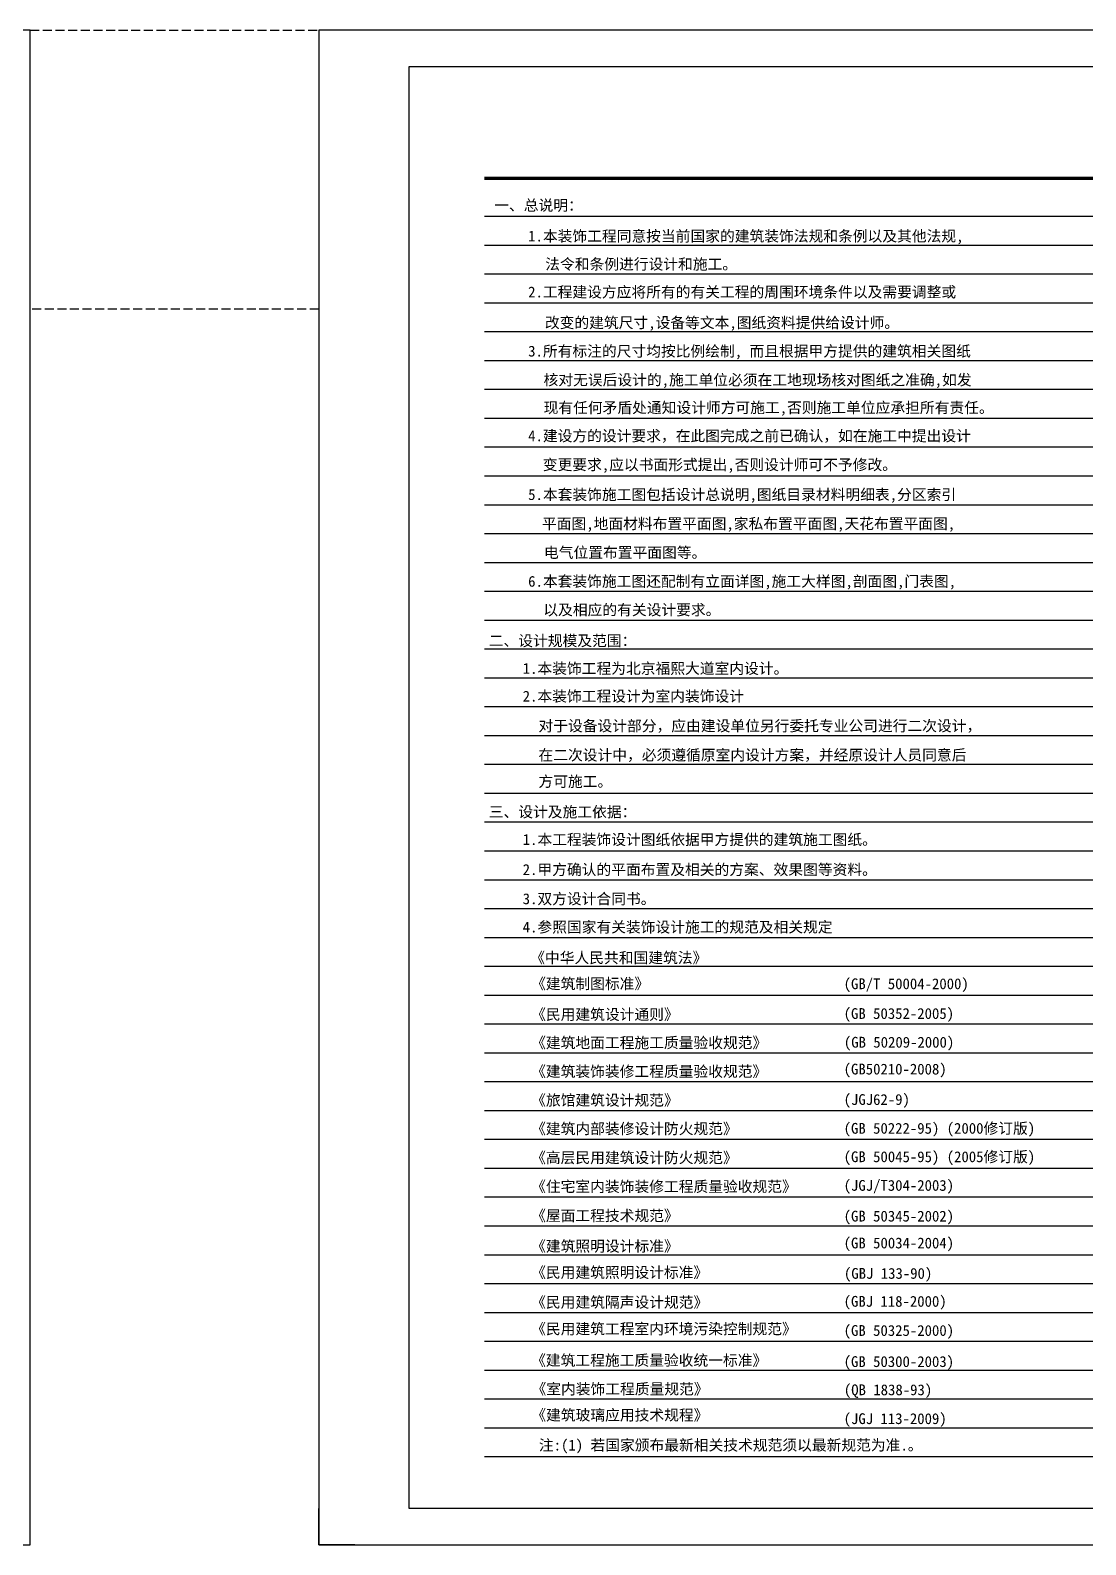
# Paper-space layout '布局' of a CAD drawing. Header units: millimetres. Extents: x -7887 to 894, y 542 to 1297.
# Drawn here: x -6618.6 to -6326, y 542.3 to 962.3 of the extents above; entities that cross this region are included whole.
import ezdxf

# ---------------------------------------------------------------- set-up
doc = ezdxf.new("R2010")
doc.units = ezdxf.units.MM
doc.header["$LTSCALE"] = 10
doc.linetypes.add('DASH', pattern=[0.35, 0.25, -0.1])
for name, color, linetype in [('008-顶面文字标注', 3, 'Continuous'), ('BJ-材料文字索引', 136, 'DASH'), ('ID_Anno_Dims', 3, 'Continuous'), ('ID_Elev_Pen 8', 8, 'Continuous'), ('NW-01-尺寸标注', 252, 'Continuous'), ('T-TTLB-1', 1, 'Continuous')]:
    doc.layers.add(name, color=color, linetype=linetype)
doc.styles.add('!PYH.V2008_note', font='')
doc.styles.get('!PYH.V2008_note').set_extended_font_data('SimSun')

# ---------------------------------------------------------------- blocks, each defined once
blk = doc.blocks.new('wenzige')
at = {"layer": 'Defpoints', "color": 250}
for points in [[(230483.26, 27936.72), (230940.44, 27936.72)], [(230483.26, 27928.72), (230940.44, 27928.72)], [(230483.26, 27920.72), (230940.44, 27920.72)], [(230483.26, 27912.72), (230940.44, 27912.72)], [(230483.26, 27904.72), (230940.44, 27904.72)], [(230483.26, 27896.72), (230940.44, 27896.72)], [(230483.26, 27888.72), (230940.44, 27888.72)], [(230483.26, 27880.72), (230940.44, 27880.72)], [(230483.26, 27872.72), (230940.44, 27872.72)], [(230483.26, 27864.72), (230940.44, 27864.72)], [(230483.26, 27856.72), (230940.44, 27856.72)], [(230483.26, 27848.72), (230940.44, 27848.72)], [(230483.26, 27840.72), (230940.44, 27840.72)], [(230483.26, 27832.72), (230940.44, 27832.72)], [(230483.26, 27824.72), (230940.44, 27824.72)], [(230483.26, 27816.72), (230940.44, 27816.72)], [(230483.26, 27808.72), (230940.44, 27808.72)], [(230483.26, 27800.72), (230940.44, 27800.72)], [(230483.26, 27792.72), (230940.44, 27792.72)], [(230483.26, 27784.72), (230940.44, 27784.72)], [(230483.26, 27776.72), (230940.44, 27776.72)], [(230483.26, 27768.72), (230940.44, 27768.72)], [(230483.26, 27760.72), (230940.44, 27760.72)], [(230483.26, 27752.72), (230940.44, 27752.72)], [(230483.26, 27744.72), (230940.44, 27744.72)], [(230483.26, 27736.72), (230940.44, 27736.72)], [(230483.26, 27728.72), (230940.44, 27728.72)], [(230483.26, 27720.72), (230940.44, 27720.72)], [(230483.26, 27712.72), (230940.44, 27712.72)], [(230483.26, 27704.72), (230940.44, 27704.72)], [(230483.26, 27696.72), (230940.44, 27696.72)], [(230483.26, 27688.72), (230940.44, 27688.72)], [(230483.26, 27680.72), (230940.44, 27680.72)], [(230483.26, 27672.72), (230940.44, 27672.72)], [(230483.26, 27664.72), (230940.44, 27664.72)], [(230483.26, 27656.72), (230940.44, 27656.72)], [(230483.26, 27648.72), (230940.44, 27648.72)], [(230483.26, 27640.72), (230940.44, 27640.72)], [(230483.26, 27632.72), (230940.44, 27632.72)], [(230483.26, 27624.72), (230940.44, 27624.72)], [(230483.26, 27616.72), (230940.44, 27616.72)], [(230483.26, 27608.72), (230940.44, 27608.72)], [(230483.26, 27600.72), (230940.44, 27600.72)], [(230483.26, 27592.72), (230940.44, 27592.72)]]:
    blk.add_lwpolyline(points, dxfattribs=at)
blk = doc.blocks.new('11111')
at = {"layer": 'ID_Anno_Dims', "color": 8}
blk.add_lwpolyline([(3197.32, 5729.96), (3187.32, 5729.96), (3187.32, 5739.96)], dxfattribs=at)
at = {"layer": 'T-TTLB-1'}
blk.add_lwpolyline([(3212.32, 6139.96), (3711.32, 6139.96), (3711.32, 5739.96), (3212.32, 5739.96)], close=True, dxfattribs=at)

psp = doc.layouts.new('布局')

# ---------------------------------------------------------------- linework, layer by layer
at = {"layer": '008-顶面文字标注', "color": 8}
for points in [[(-7212.605, 542.276), (-6618.605, 542.276), (-6618.605, 962.276), (-7212.605, 962.276)], [(-6538.605, 542.276), (-5944.605, 542.276), (-5944.605, 962.276), (-6538.605, 962.276)]]:
    psp.add_lwpolyline(points, close=True, dxfattribs=at)
at = {"layer": 'BJ-材料文字索引'}
psp.add_lwpolyline([(-6618.605, 962.276), (-6538.605, 962.276), (-6538.605, 884.966), (-6618.605, 884.966)], close=True, dxfattribs=at)
psp.add_lwpolyline([(-6618.605, 962.276), (-6538.605, 962.276), (-6538.605, 884.966), (-6618.605, 884.966)], close=True, dxfattribs=at)
at = {"layer": 'ID_Elev_Pen 8', "color": 147, "linetype": 'Continuous', "const_width": 1}
psp.add_lwpolyline([(-6492.696, 921.216), (-6035.515, 921.216)], dxfattribs=at)

# ---------------------------------------------------------------- block references
at = {"layer": 'Defpoints'}
psp.add_blockref('wenzige', (-236975.952, -27026.005), dxfattribs=at)
at = {"layer": 'NW-01-尺寸标注', "linetype": 'ByBlock'}
psp.add_blockref('11111', (-9725.926, -5187.687), dxfattribs=at)

# ---------------------------------------------------------------- texts
at = {"color": 77, "style": '!PYH.V2008_note'}
for s, p in [('一、总说明：', (-6489.973, 912.25)), ('1.本装饰工程同意按当前国家的建筑装饰法规和条例以及其他法规,', (-6480.566, 903.71)), ('法令和条例进行设计和施工。', (-6475.829, 895.93)), ('2.工程建设方应将所有的有关工程的周围环境条件以及需要调整或', (-6480.566, 888.202)), ('改变的建筑尺寸,设备等文本,图纸资料提供给设计师。', (-6475.925, 879.703)), ('3.所有标注的尺寸均按比例绘制, 而且根据甲方提供的建筑相关图纸', (-6480.566, 871.8)), ('核对无误后设计的,施工单位必须在工地现场核对图纸之准确,如发', (-6476.29, 863.83)), ('现有任何矛盾处通知设计师方可施工,否则施工单位应承担所有责任。', (-6476.29, 856.136)), ('4.建设方的设计要求，在此图完成之前已确认，如在施工中提出设计', (-6480.566, 848.304)), ('变更要求,应以书面形式提出,否则设计师可不予修改。', (-6476.51, 840.309)), ('5.本套装饰施工图包括设计总说明,图纸目录材料明细表,分区索引', (-6480.566, 832.017)), ('平面图,地面材料布置平面图,家私布置平面图,天花布置平面图,', (-6476.741, 823.957)), ('电气位置布置平面图等。', (-6476.184, 815.946)), ('6.本套装饰施工图还配制有立面详图,施工大样图,剖面图,门表图,', (-6480.566, 807.961)), ('以及相应的有关设计要求。', (-6476.365, 800.049)), ('二、设计规模及范围：', (-6491.488, 791.496)), ('1.本装饰工程为北京福熙大道室内设计。', (-6482.081, 783.8)), ('2.本装饰工程设计为室内装饰设计', (-6482.081, 776.1)), ('对于设备设计部分，应由建设单位另行委托专业公司进行二次设计，', (-6477.71, 767.877)), ('在二次设计中，必须遵循原室内设计方案，并经原设计人员同意后', (-6477.71, 759.792)), ('方可施工。', (-6477.71, 752.461)), ('三、设计及施工依据：', (-6491.488, 744.013)), ('1.本工程装饰设计图纸依据甲方提供的建筑施工图纸。', (-6482.081, 736.345)), ('2.甲方确认的平面布置及相关的方案、效果图等资料。', (-6482.081, 728.016)), ('3.双方设计合同书。', (-6482.081, 719.914)), ('4.参照国家有关装饰设计施工的规范及相关规定', (-6482.081, 712.08)), ('《中华人民共和国建筑法》 ', (-6479.998, 703.578)), ('《建筑制图标准》    ', (-6479.749, 696.376)), ('(GB/T 50004-2000) ', (-6393.095, 696.339)), ('《民用建筑设计通则》  ', (-6479.749, 687.851)), ('(GB 50352-2005) ', (-6393.095, 688.092)), ('《建筑地面工程施工质量验收规范》 ', (-6479.749, 680.009)), ('(GB 50209-2000) ', (-6393.036, 680.133)), ('《建筑装饰装修工程质量验收规范》', (-6479.747, 672.035)), ('(GB50210-2008)', (-6393.095, 672.683)), ('《旅馆建筑设计规范》    ', (-6479.747, 664.064)), ('(JGJ62-9) ', (-6393.095, 664.244)), ('《建筑内部装修设计防火规范》', (-6479.749, 656.168)), ('(GB 50222-95) (2000修订版)', (-6393.095, 656.257)), ('《高层民用建筑设计防火规范》 ', (-6479.747, 648.13)), ('(GB 50045-95) (2005修订版)', (-6393.095, 648.367)), ('《住宅室内装饰装修工程质量验收规范》', (-6479.747, 640.122)), ('(JGJ/T304-2003)', (-6393.095, 640.429)), ('《屋面工程技术规范》   ', (-6479.747, 632.043)), ('(GB 50345-2002)', (-6393.095, 631.904)), ('《建筑照明设计标准》   ', (-6479.747, 623.573)), ('(GB 50034-2004)', (-6393.095, 624.454)), ('《民用建筑照明设计标准》  ', (-6479.747, 616.299)), ('(GBJ 133-90)', (-6393.01, 616.021)), ('《民用建筑隔声设计规范》   ', (-6479.747, 608.026)), ('(GBJ 118-2000)', (-6393.095, 608.272)), ('《民用建筑工程室内环境污染控制规范》   ', (-6479.747, 600.646)), ('(GB 50325-2000)', (-6393.095, 600.188)), ('《建筑工程施工质量验收统一标准》   ', (-6479.747, 591.926)), ('(GB 50300-2003)', (-6393.095, 591.564)), ('《室内装饰工程质量规范》  ', (-6479.641, 583.975)), ('(QB 1838-93)', (-6393.038, 583.737)), ('《建筑玻璃应用技术规程》  ', (-6479.689, 576.741)), ('(JGJ 113-2009)', (-6393.095, 575.735)), ('注:(1) 若国家颁布最新相关技术规范须以最新规范为准.。', (-6477.583, 568.402))]:
    psp.add_text(s, height=3, dxfattribs=at).set_placement(p)

doc.saveas('drawing.dxf')
